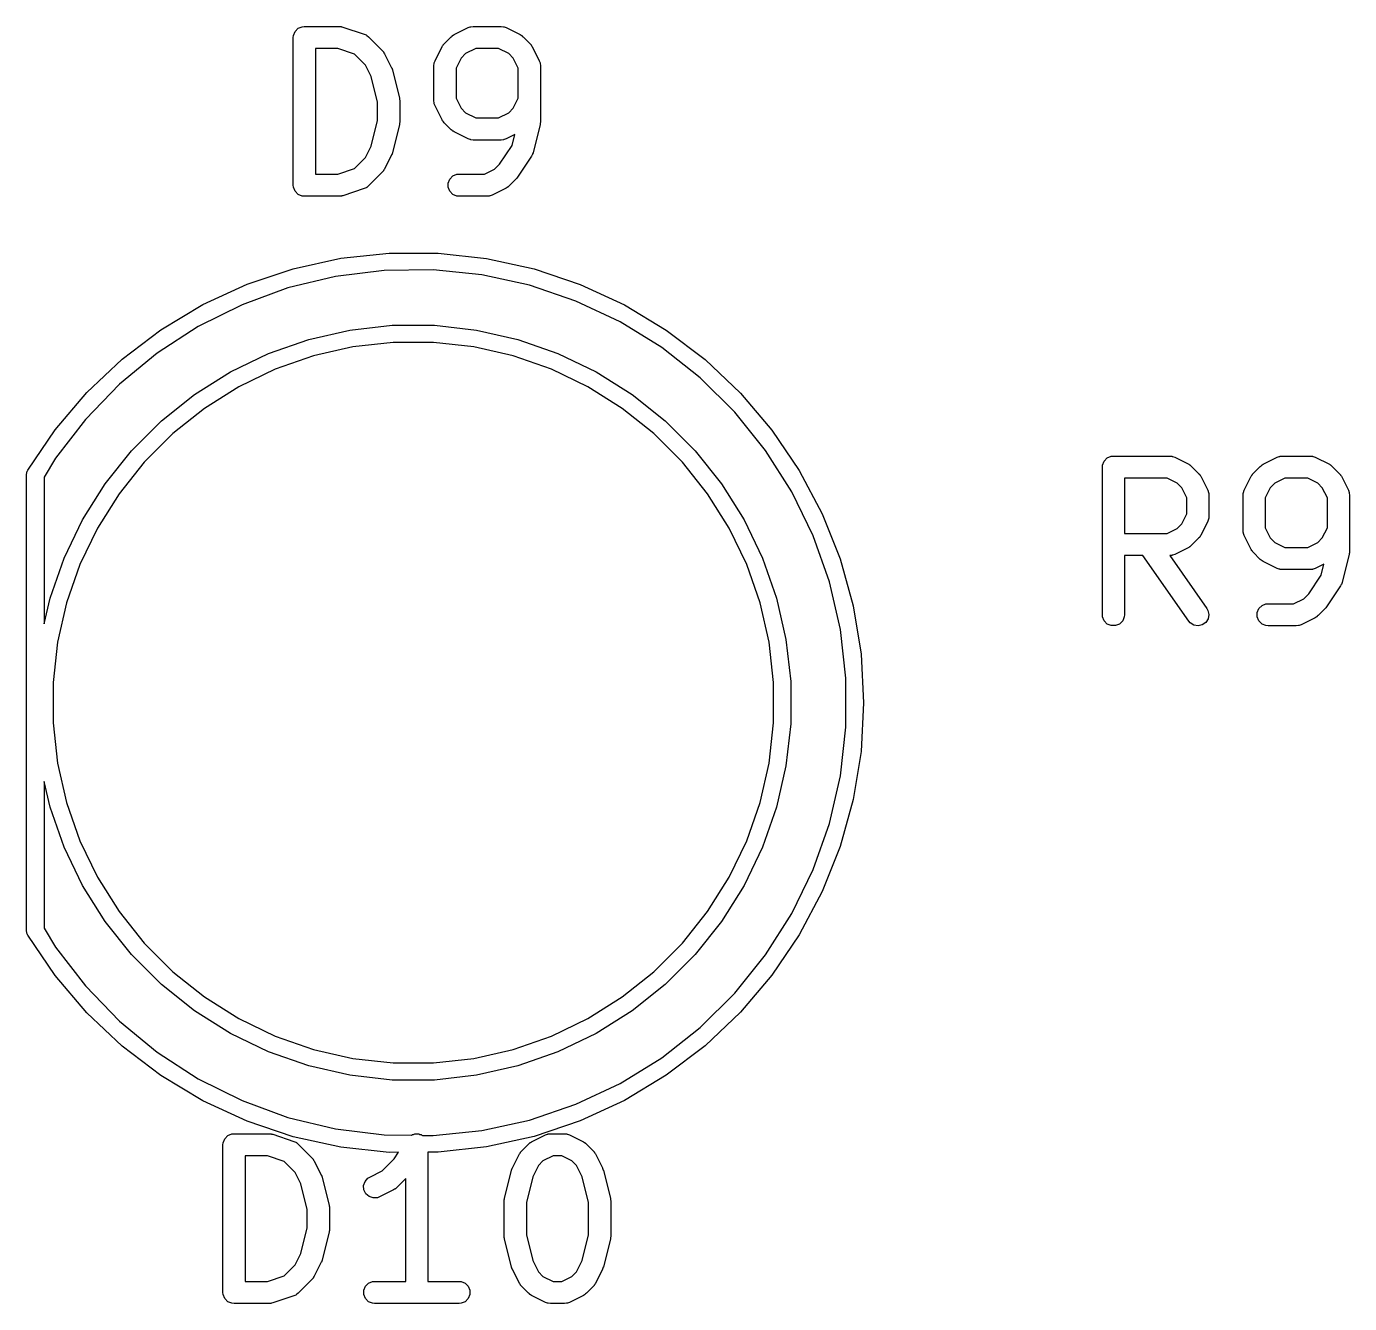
# Model space of a CAD drawing. Header units: millimetres. Extents: x 4 to 152, y 19 to 149.
# Drawn here: x 89.65 to 98.61, y 140.68 to 149.33 of the extents above; entities that cross this region are included whole.
import ezdxf

# ---------------------------------------------------------------- set-up
doc = ezdxf.new("R2010")
doc.units = ezdxf.units.MM
doc.layers.add('F.Silkscreen', color=41, linetype='CONTINUOUS', true_color=0xf2eda1)

msp = doc.modelspace()

# ---------------------------------------------------------------- linework, layer by layer
at = {"layer": 'F.Silkscreen', "linetype": 'CONTINUOUS'}
for p, q in [((91.458346, 149.269813), (91.469545, 149.296849)), ((91.469545, 149.296849), (91.490237, 149.317541)), ((91.490237, 149.317541), (91.517273, 149.32874)), ((91.517273, 149.32874), (91.531905, 149.330181)), ((91.531905, 149.330181), (91.77, 149.330181)), ((91.77, 149.330181), (91.777405, 149.329452)), ((91.777405, 149.329452), (91.77938, 149.329592)), ((91.77938, 149.329592), (91.781977, 149.329002)), ((91.781977, 149.329002), (91.784632, 149.32874)), ((91.784632, 149.32874), (91.786463, 149.327982)), ((91.786463, 149.327982), (91.793717, 149.326332)), ((91.793717, 149.326332), (91.936574, 149.278713)), ((92.545983, 149.274644), (92.641221, 149.322263)), ((92.641221, 149.322263), (92.654952, 149.327518)), ((92.654952, 149.327518), (92.657641, 149.32771)), ((92.657641, 149.32771), (92.66013, 149.32874)), ((92.66013, 149.32874), (92.674762, 149.330181)), ((92.674762, 149.330181), (92.865238, 149.330181)), ((92.865238, 149.330181), (92.87987, 149.32874)), ((92.87987, 149.32874), (92.882359, 149.327709)), ((92.882359, 149.327709), (92.885047, 149.327518)), ((92.885047, 149.327518), (92.898779, 149.322263)), ((92.898779, 149.322263), (92.994017, 149.274644)), ((91.456905, 149.255181), (91.458346, 149.269813)), ((91.456905, 148.255181), (91.456905, 149.255181)), ((91.936574, 149.278713), (91.949999, 149.272719)), ((91.949999, 149.272719), (91.952034, 149.270954)), ((91.952034, 149.270954), (91.954525, 149.269922)), ((91.954525, 149.269922), (91.96589, 149.260595)), ((91.96589, 149.260595), (92.061128, 149.165357)), ((92.464823, 149.193484), (92.468787, 149.199784)), ((92.468787, 149.199784), (92.469545, 149.201611)), ((92.469545, 149.201611), (92.471233, 149.203668)), ((92.471233, 149.203668), (92.472655, 149.205927)), ((92.472655, 149.205927), (92.474153, 149.207227)), ((92.474153, 149.207227), (92.478872, 149.212976)), ((92.478872, 149.212976), (92.526491, 149.260595)), ((92.526491, 149.260595), (92.53224, 149.265314)), ((92.53224, 149.265314), (92.53354, 149.266812)), ((92.53354, 149.266812), (92.535799, 149.268234)), ((92.535799, 149.268234), (92.537856, 149.269922)), ((92.537856, 149.269922), (92.539683, 149.27068)), ((92.539683, 149.27068), (92.545983, 149.274644)), ((92.994017, 149.274644), (93.000316, 149.27068)), ((93.000316, 149.27068), (93.002144, 149.269922)), ((93.002144, 149.269922), (93.0042, 149.268234)), ((93.0042, 149.268234), (93.00646, 149.266812)), ((93.00646, 149.266812), (93.007759, 149.265314)), ((93.007759, 149.265314), (93.013509, 149.260595)), ((93.013509, 149.260595), (93.061128, 149.212976)), ((93.061128, 149.212976), (93.065846, 149.207227)), ((93.065846, 149.207227), (93.067345, 149.205927)), ((93.067345, 149.205927), (93.068766, 149.203668)), ((93.068766, 149.203668), (93.070455, 149.201611)), ((93.070455, 149.201611), (93.071212, 149.199784)), ((93.071212, 149.199784), (93.075177, 149.193484)), ((91.75783, 149.180181), (91.606905, 149.180181)), ((91.606905, 149.180181), (91.606905, 148.330181)), ((91.872343, 149.14201), (91.75783, 149.180181)), ((91.946456, 149.067897), (91.872343, 149.14201)), ((92.061128, 149.165357), (92.065848, 149.159607)), ((92.065848, 149.159607), (92.067345, 149.158308)), ((92.067345, 149.158308), (92.068764, 149.156054)), ((92.068764, 149.156054), (92.070456, 149.153992)), ((92.070456, 149.153992), (92.071214, 149.15216)), ((92.071214, 149.15216), (92.075177, 149.145865)), ((92.075177, 149.145865), (92.122796, 149.050627)), ((92.417204, 149.098246), (92.464823, 149.193484)), ((92.593544, 149.115516), (92.559286, 149.047)), ((92.623951, 149.145923), (92.593544, 149.115516)), ((92.692467, 149.180181), (92.623951, 149.145923)), ((92.847533, 149.180181), (92.692467, 149.180181)), ((92.916049, 149.145923), (92.847533, 149.180181)), ((92.946456, 149.115516), (92.916049, 149.145923)), ((92.980714, 149.047), (92.946456, 149.115516)), ((93.075177, 149.193484), (93.122796, 149.098246)), ((91.984949, 148.99091), (91.946456, 149.067897)), ((92.122796, 149.050627), (92.123205, 149.049558)), ((92.123205, 149.049558), (92.123528, 149.049122)), ((92.123528, 149.049122), (92.12572, 149.042986)), ((92.12572, 149.042986), (92.128051, 149.036896)), ((92.128051, 149.036896), (92.128089, 149.036356)), ((92.128089, 149.036356), (92.128475, 149.035276)), ((92.128475, 149.035276), (92.176094, 148.8448)), ((92.409286, 149.064705), (92.410727, 149.079337)), ((92.409286, 148.82661), (92.409286, 149.064705)), ((92.410727, 149.079337), (92.411758, 149.081827)), ((92.411758, 149.081827), (92.411949, 149.084514)), ((92.411949, 149.084514), (92.417204, 149.098246)), ((92.559286, 149.047), (92.559286, 148.844315)), ((92.980714, 148.844315), (92.980714, 149.047)), ((93.122796, 149.098246), (93.128051, 149.084515)), ((93.128051, 149.084515), (93.128242, 149.081826)), ((93.128242, 149.081826), (93.129273, 149.079337)), ((93.129273, 149.079337), (93.130714, 149.064705)), ((93.130714, 149.064705), (93.130714, 148.683753)), ((92.028333, 148.817376), (91.984949, 148.99091)), ((92.176094, 148.8448), (92.176469, 148.842264)), ((92.176469, 148.842264), (92.176892, 148.841242)), ((92.176892, 148.841242), (92.177434, 148.83573)), ((92.559286, 148.844315), (92.593544, 148.775799)), ((92.946456, 148.775799), (92.980714, 148.844315)), ((92.028333, 148.692987), (92.028333, 148.817376)), ((92.177434, 148.83573), (92.178244, 148.830256)), ((92.178244, 148.830256), (92.178081, 148.829164)), ((92.178081, 148.829164), (92.178333, 148.82661)), ((92.178333, 148.82661), (92.178333, 148.683753)), ((92.410727, 148.811978), (92.409286, 148.82661)), ((92.411758, 148.809489), (92.410727, 148.811978)), ((92.411949, 148.806801), (92.411758, 148.809489)), ((92.417204, 148.793069), (92.411949, 148.806801)), ((92.464823, 148.697831), (92.417204, 148.793069)), ((92.593544, 148.775799), (92.623951, 148.745392)), ((92.916049, 148.745392), (92.946456, 148.775799)), ((91.984949, 148.519453), (92.028333, 148.692987)), ((92.176094, 148.665563), (92.128475, 148.475087)), ((92.176469, 148.6681), (92.176094, 148.665563)), ((92.176892, 148.669121), (92.176469, 148.6681)), ((92.177434, 148.674634), (92.176892, 148.669121)), ((92.178244, 148.680107), (92.177434, 148.674634)), ((92.178333, 148.683753), (92.178081, 148.6812)), ((92.178081, 148.6812), (92.178244, 148.680107)), ((92.468787, 148.691532), (92.464823, 148.697831)), ((92.469545, 148.689704), (92.468787, 148.691532)), ((92.471233, 148.687648), (92.469545, 148.689704)), ((92.472655, 148.685388), (92.471233, 148.687648)), ((92.474153, 148.684089), (92.472655, 148.685388)), ((92.478872, 148.678339), (92.474153, 148.684089)), ((92.526491, 148.63072), (92.478872, 148.678339)), ((92.623951, 148.745392), (92.692467, 148.711134)), ((92.692467, 148.711134), (92.847533, 148.711134)), ((92.847533, 148.711134), (92.916049, 148.745392)), ((93.128475, 148.665563), (93.080856, 148.475087)), ((93.12885, 148.6681), (93.128475, 148.665563)), ((93.129273, 148.669121), (93.12885, 148.6681)), ((93.129815, 148.674634), (93.129273, 148.669121)), ((93.130625, 148.680107), (93.129815, 148.674634)), ((93.130714, 148.683753), (93.130462, 148.6812)), ((93.130462, 148.6812), (93.130625, 148.680107)), ((92.53224, 148.626002), (92.526491, 148.63072)), ((92.53354, 148.624503), (92.53224, 148.626002)), ((92.535799, 148.623082), (92.53354, 148.624503)), ((92.537856, 148.621393), (92.535799, 148.623082)), ((92.539683, 148.620636), (92.537856, 148.621393)), ((92.545983, 148.616671), (92.539683, 148.620636)), ((92.641221, 148.569052), (92.545983, 148.616671)), ((92.654952, 148.563797), (92.641221, 148.569052)), ((92.898779, 148.569052), (92.885047, 148.563797)), ((92.957009, 148.598167), (92.898779, 148.569052)), ((92.938485, 148.524071), (92.957009, 148.598167)), ((91.946455, 148.442466), (91.984949, 148.519453)), ((92.657641, 148.563606), (92.654952, 148.563797)), ((92.66013, 148.562575), (92.657641, 148.563606)), ((92.674762, 148.561134), (92.66013, 148.562575)), ((92.865238, 148.561134), (92.674762, 148.561134)), ((92.85457, 148.3982), (92.938485, 148.524071)), ((92.87987, 148.562575), (92.865238, 148.561134)), ((92.882359, 148.563607), (92.87987, 148.562575)), ((92.885047, 148.563797), (92.882359, 148.563607)), ((91.872343, 148.368353), (91.946455, 148.442466)), ((92.122796, 148.459736), (92.075177, 148.364498)), ((92.123205, 148.460806), (92.122796, 148.459736)), ((92.123528, 148.461241), (92.123205, 148.460806)), ((92.12572, 148.467378), (92.123528, 148.461241)), ((92.128051, 148.473467), (92.12572, 148.467378)), ((92.128089, 148.474008), (92.128051, 148.473467)), ((92.128475, 148.475087), (92.128089, 148.474008)), ((92.82081, 148.364439), (92.85457, 148.3982)), ((93.070499, 148.451675), (92.975261, 148.308817)), ((93.074803, 148.45975), (93.070499, 148.451675)), ((93.075909, 148.461241), (93.074803, 148.45975)), ((93.076538, 148.463004), (93.075909, 148.461241)), ((93.077416, 148.464649), (93.076538, 148.463004)), ((93.077774, 148.466464), (93.077416, 148.464649)), ((93.080856, 148.475087), (93.077774, 148.466464)), ((91.606905, 148.330181), (91.75783, 148.330181)), ((91.75783, 148.330181), (91.872343, 148.368353)), ((92.061129, 148.345007), (91.96589, 148.249767)), ((92.065846, 148.350756), (92.061129, 148.345007)), ((92.067345, 148.352055), (92.065846, 148.350756)), ((92.068766, 148.354314), (92.067345, 148.352055)), ((92.070456, 148.356372), (92.068766, 148.354314)), ((92.071213, 148.358202), (92.070456, 148.356372)), ((92.075177, 148.364498), (92.071213, 148.358202)), ((92.517164, 148.296849), (92.537856, 148.317541)), ((92.537856, 148.317541), (92.564892, 148.32874)), ((92.564892, 148.32874), (92.579524, 148.330181)), ((92.579524, 148.330181), (92.752295, 148.330181)), ((92.752295, 148.330181), (92.82081, 148.364439)), ((92.970684, 148.303229), (92.965945, 148.297442)), ((92.975218, 148.308753), (92.970684, 148.303229)), ((92.975227, 148.308777), (92.975218, 148.308753)), ((92.975261, 148.308817), (92.975227, 148.308777)), ((91.458346, 148.240549), (91.456905, 148.255181)), ((91.469545, 148.213513), (91.458346, 148.240549)), ((91.490237, 148.192821), (91.469545, 148.213513)), ((91.936574, 148.231649), (91.793717, 148.18403)), ((91.949999, 148.237643), (91.936574, 148.231649)), ((91.952034, 148.239409), (91.949999, 148.237643)), ((91.954525, 148.24044), (91.952034, 148.239409)), ((91.96589, 148.249767), (91.954525, 148.24044)), ((92.505965, 148.269813), (92.517164, 148.296849)), ((92.505965, 148.240549), (92.505965, 148.269813)), ((92.517164, 148.213513), (92.505965, 148.240549)), ((92.537856, 148.192821), (92.517164, 148.213513)), ((92.898779, 148.235718), (92.803541, 148.188099)), ((92.905078, 148.239683), (92.898779, 148.235718)), ((92.906906, 148.24044), (92.905078, 148.239683)), ((92.908962, 148.242128), (92.906906, 148.24044)), ((92.911222, 148.24355), (92.908962, 148.242128)), ((92.912522, 148.24505), (92.911222, 148.24355)), ((92.918272, 148.249768), (92.912522, 148.24505)), ((92.96589, 148.297387), (92.918272, 148.249768)), ((92.965923, 148.297428), (92.96589, 148.297387)), ((92.965945, 148.297442), (92.965923, 148.297428)), ((91.517273, 148.181622), (91.490237, 148.192821)), ((91.531905, 148.180181), (91.517273, 148.181622)), ((91.77, 148.180181), (91.531905, 148.180181)), ((91.777405, 148.180911), (91.77, 148.180181)), ((91.77938, 148.18077), (91.777405, 148.180911)), ((91.781977, 148.181361), (91.77938, 148.18077)), ((91.784632, 148.181622), (91.781977, 148.181361)), ((91.786463, 148.182381), (91.784632, 148.181622)), ((91.793717, 148.18403), (91.786463, 148.182381)), ((92.564892, 148.181622), (92.537856, 148.192821)), ((92.579524, 148.180181), (92.564892, 148.181622)), ((92.77, 148.180181), (92.579524, 148.180181)), ((92.784632, 148.181622), (92.77, 148.180181)), ((92.787121, 148.182654), (92.784632, 148.181622)), ((92.789809, 148.182844), (92.787121, 148.182654)), ((92.803541, 148.188099), (92.789809, 148.182844)), ((91.779169, 147.760247), (92.107347, 147.79566)), ((92.107347, 147.79566), (92.43743, 147.795401)), ((92.43743, 147.795401), (92.765551, 147.759473)), ((91.143837, 147.584477), (91.456741, 147.689577)), ((91.456741, 147.689577), (91.779169, 147.760247)), ((92.07213, 147.677939), (91.743284, 147.636962)), ((92.4035, 147.681579), (92.07213, 147.677939)), ((92.733167, 147.647836), (92.4035, 147.681579)), ((92.765551, 147.759473), (93.087869, 147.688297)), ((93.087869, 147.688297), (93.400607, 147.582707)), ((90.844124, 147.446178), (91.143837, 147.584477)), ((91.743284, 147.636962), (91.421154, 147.55917)), ((93.056928, 147.57714), (92.733167, 147.647836)), ((91.421154, 147.55917), (91.109849, 147.445557)), ((93.370654, 147.470393), (93.056928, 147.57714)), ((93.400607, 147.582707), (93.700103, 147.443939)), ((90.561111, 147.276301), (90.844124, 147.446178)), ((91.109849, 147.445557), (90.813338, 147.29757)), ((93.670345, 147.328956), (93.370654, 147.470393)), ((93.700103, 147.443939), (93.982849, 147.273618)), ((93.952179, 147.154632), (93.670345, 147.328956)), ((90.298113, 147.076835), (90.561111, 147.276301)), ((90.813338, 147.29757), (90.535402, 147.117097)), ((91.561301, 147.209948), (91.841184, 147.27383)), ((91.841184, 147.27383), (92.12646, 147.305973)), ((92.12646, 147.305973), (92.41354, 147.305973)), ((92.41354, 147.305973), (92.698816, 147.27383)), ((92.698816, 147.27383), (92.978699, 147.209948)), ((93.982849, 147.273618), (94.245534, 147.07374)), ((91.29033, 147.115132), (91.561301, 147.209948)), ((91.860641, 147.159316), (91.593457, 147.098333)), ((92.132973, 147.19), (91.860641, 147.159316)), ((92.407027, 147.19), (92.132973, 147.19)), ((92.679359, 147.159316), (92.407027, 147.19)), ((92.946543, 147.098333), (92.679359, 147.159316)), ((92.978699, 147.209948), (93.24967, 147.115132)), ((94.212561, 146.949644), (93.952179, 147.154632)), ((90.058211, 146.850116), (90.298113, 147.076835)), ((90.535402, 147.117097), (90.279585, 146.906438)), ((91.03168, 146.990572), (91.29033, 147.115132)), ((91.593457, 147.098333), (91.334781, 147.007818)), ((93.205219, 147.007818), (92.946543, 147.098333)), ((93.24967, 147.115132), (93.50832, 146.990572)), ((94.245534, 147.07374), (94.48508, 146.846645)), ((90.788601, 146.837836), (91.03168, 146.990572)), ((91.334781, 147.007818), (91.087866, 146.88891)), ((93.452134, 146.88891), (93.205219, 147.007818)), ((93.50832, 146.990572), (93.751399, 146.837836)), ((90.279585, 146.906438), (90.04915, 146.668281)), ((91.087866, 146.88891), (90.855817, 146.743104)), ((93.684183, 146.743104), (93.452134, 146.88891)), ((94.448173, 146.716607), (94.212561, 146.949644)), ((89.844214, 146.5988), (90.058211, 146.850116)), ((90.564153, 146.658844), (90.788601, 146.837836)), ((93.751399, 146.837836), (93.975847, 146.658844)), ((94.48508, 146.846645), (94.698683, 146.594993)), ((90.855817, 146.743104), (90.641552, 146.572234)), ((93.898448, 146.572234), (93.684183, 146.743104)), ((94.656008, 146.458492), (94.448173, 146.716607)), ((89.658629, 146.32583), (89.844214, 146.5988)), ((90.04915, 146.668281), (89.847035, 146.405663)), ((90.361156, 146.455847), (90.564153, 146.658844)), ((93.975847, 146.658844), (94.178844, 146.455847)), ((90.641552, 146.572234), (90.447766, 146.378448)), ((94.092234, 146.378448), (93.898448, 146.572234)), ((94.698683, 146.594993), (94.88384, 146.321733)), ((90.182164, 146.231399), (90.361156, 146.455847)), ((94.178844, 146.455847), (94.357836, 146.231399)), ((94.833417, 146.17859), (94.656008, 146.458492)), ((96.970237, 146.407541), (96.997273, 146.41874)), ((96.997273, 146.41874), (97.011905, 146.420181)), ((97.011905, 146.420181), (97.392857, 146.420181)), ((97.392857, 146.420181), (97.407489, 146.41874)), ((97.407489, 146.41874), (97.409978, 146.417709)), ((98.137641, 146.41771), (98.14013, 146.41874)), ((98.14013, 146.41874), (98.154762, 146.420181)), ((98.154762, 146.420181), (98.345238, 146.420181)), ((98.345238, 146.420181), (98.35987, 146.41874)), ((98.35987, 146.41874), (98.362359, 146.417709)), ((89.847035, 146.405663), (89.77, 146.278117)), ((90.447766, 146.378448), (90.276896, 146.164183)), ((94.263104, 146.164183), (94.092234, 146.378448)), ((96.936905, 146.345181), (96.938346, 146.359813)), ((96.936905, 145.345181), (96.936905, 146.345181)), ((96.938346, 146.359813), (96.949545, 146.386849)), ((96.949545, 146.386849), (96.970237, 146.407541)), ((97.409978, 146.417709), (97.412666, 146.417518)), ((97.412666, 146.417518), (97.426398, 146.412263)), ((97.426398, 146.412263), (97.521636, 146.364644)), ((97.521636, 146.364644), (97.527935, 146.36068)), ((97.527935, 146.36068), (97.529763, 146.359922)), ((97.529763, 146.359922), (97.531819, 146.358234)), ((97.531819, 146.358234), (97.534079, 146.356812)), ((97.534079, 146.356812), (97.535378, 146.355314)), ((97.535378, 146.355314), (97.541128, 146.350595)), ((97.541128, 146.350595), (97.588747, 146.302976)), ((97.958872, 146.302976), (98.006491, 146.350595)), ((98.006491, 146.350595), (98.01224, 146.355314)), ((98.01224, 146.355314), (98.01354, 146.356812)), ((98.01354, 146.356812), (98.015799, 146.358234)), ((98.015799, 146.358234), (98.017856, 146.359922)), ((98.017856, 146.359922), (98.019683, 146.36068)), ((98.019683, 146.36068), (98.025983, 146.364644)), ((98.025983, 146.364644), (98.121221, 146.412263)), ((98.121221, 146.412263), (98.134952, 146.417518)), ((98.134952, 146.417518), (98.137641, 146.41771)), ((98.362359, 146.417709), (98.365047, 146.417518)), ((98.365047, 146.417518), (98.378779, 146.412263)), ((98.378779, 146.412263), (98.474017, 146.364644)), ((98.474017, 146.364644), (98.480316, 146.36068)), ((98.480316, 146.36068), (98.482144, 146.359922)), ((98.482144, 146.359922), (98.4842, 146.358234)), ((98.4842, 146.358234), (98.48646, 146.356812)), ((98.48646, 146.356812), (98.487759, 146.355314)), ((98.487759, 146.355314), (98.493509, 146.350595)), ((98.493509, 146.350595), (98.541128, 146.302976)), ((89.65, 146.295), (89.654567, 146.317961)), ((89.65, 143.205), (89.65, 146.295)), ((89.654567, 146.317961), (89.657473, 146.320868)), ((89.657473, 146.320868), (89.658629, 146.32583)), ((89.77, 146.278117), (89.77, 145.283222)), ((94.88384, 146.321733), (95.038382, 146.030063)), ((97.375152, 146.270181), (97.086905, 146.270181)), ((97.086905, 146.270181), (97.086905, 145.896372)), ((97.443668, 146.235923), (97.375152, 146.270181)), ((97.588747, 146.302976), (97.593465, 146.297227)), ((97.593465, 146.297227), (97.594964, 146.295927)), ((97.594964, 146.295927), (97.596385, 146.293668)), ((97.596385, 146.293668), (97.598074, 146.291611)), ((97.598074, 146.291611), (97.598831, 146.289784)), ((97.598831, 146.289784), (97.602796, 146.283484)), ((97.602796, 146.283484), (97.650415, 146.188246)), ((97.897204, 146.188246), (97.944823, 146.283484)), ((97.944823, 146.283484), (97.948787, 146.289784)), ((97.948787, 146.289784), (97.949545, 146.291611)), ((97.949545, 146.291611), (97.951233, 146.293668)), ((97.951233, 146.293668), (97.952655, 146.295927)), ((97.952655, 146.295927), (97.954153, 146.297227)), ((97.954153, 146.297227), (97.958872, 146.302976)), ((98.172467, 146.270181), (98.103951, 146.235923)), ((98.327533, 146.270181), (98.172467, 146.270181)), ((98.396049, 146.235923), (98.327533, 146.270181)), ((98.541128, 146.302976), (98.545846, 146.297227)), ((98.545846, 146.297227), (98.547345, 146.295927)), ((98.547345, 146.295927), (98.548766, 146.293668)), ((98.548766, 146.293668), (98.550455, 146.291611)), ((98.550455, 146.291611), (98.551212, 146.289784)), ((98.551212, 146.289784), (98.555177, 146.283484)), ((98.555177, 146.283484), (98.602796, 146.188246)), ((90.029428, 145.98832), (90.182164, 146.231399)), ((90.276896, 146.164183), (90.13109, 145.932134)), ((94.40891, 145.932134), (94.263104, 146.164183)), ((94.357836, 146.231399), (94.510572, 145.98832)), ((94.978138, 145.880471), (94.833417, 146.17859)), ((97.474075, 146.205516), (97.443668, 146.235923)), ((97.508333, 146.137), (97.474075, 146.205516)), ((97.650415, 146.188246), (97.65567, 146.174515)), ((97.65567, 146.174515), (97.655861, 146.171826)), ((97.655861, 146.171826), (97.656892, 146.169337)), ((97.656892, 146.169337), (97.658333, 146.154705)), ((97.658333, 146.154705), (97.658333, 146.011848)), ((97.889286, 146.154705), (97.890727, 146.169337)), ((97.889286, 145.91661), (97.889286, 146.154705)), ((97.890727, 146.169337), (97.891758, 146.171827)), ((97.891758, 146.171827), (97.891949, 146.174514)), ((97.891949, 146.174514), (97.897204, 146.188246)), ((98.073544, 146.205516), (98.039286, 146.137)), ((98.103951, 146.235923), (98.073544, 146.205516)), ((98.426456, 146.205516), (98.396049, 146.235923)), ((98.460714, 146.137), (98.426456, 146.205516)), ((98.602796, 146.188246), (98.608051, 146.174515)), ((98.608051, 146.174515), (98.608242, 146.171826)), ((98.608242, 146.171826), (98.609273, 146.169337)), ((98.609273, 146.169337), (98.610714, 146.154705)), ((98.610714, 146.154705), (98.610714, 145.773753)), ((97.508333, 146.029553), (97.508333, 146.137)), ((98.039286, 146.137), (98.039286, 145.934315)), ((98.460714, 145.934315), (98.460714, 146.137)), ((89.904868, 145.72967), (90.029428, 145.98832)), ((94.510572, 145.98832), (94.635132, 145.72967)), ((95.038382, 146.030063), (95.1605, 145.723401)), ((97.474075, 145.961037), (97.508333, 146.029553)), ((97.650415, 145.978307), (97.602796, 145.883069)), ((97.65567, 145.992038), (97.650415, 145.978307)), ((97.655861, 145.994728), (97.65567, 145.992038)), ((97.656892, 145.997216), (97.655861, 145.994728)), ((97.658333, 146.011848), (97.656892, 145.997216)), ((90.13109, 145.932134), (90.012182, 145.685219)), ((94.527818, 145.685219), (94.40891, 145.932134)), ((95.088325, 145.567936), (94.978138, 145.880471)), ((97.086905, 145.896372), (97.375152, 145.896372)), ((97.375152, 145.896372), (97.443668, 145.93063)), ((97.443668, 145.93063), (97.474075, 145.961037)), ((97.602796, 145.883069), (97.598831, 145.87677)), ((97.890727, 145.901978), (97.889286, 145.91661)), ((97.891758, 145.899489), (97.890727, 145.901978)), ((97.891949, 145.896801), (97.891758, 145.899489)), ((97.897204, 145.883069), (97.891949, 145.896801)), ((97.944823, 145.787831), (97.897204, 145.883069)), ((98.039286, 145.934315), (98.073544, 145.865799)), ((98.426456, 145.865799), (98.460714, 145.934315)), ((97.521636, 145.801909), (97.426398, 145.75429)), ((97.527935, 145.805874), (97.521636, 145.801909)), ((97.529763, 145.806631), (97.527935, 145.805874)), ((97.531819, 145.80832), (97.529763, 145.806631)), ((97.534079, 145.809741), (97.531819, 145.80832)), ((97.535378, 145.81124), (97.534079, 145.809741)), ((97.541128, 145.815958), (97.535378, 145.81124)), ((97.588747, 145.863577), (97.541128, 145.815958)), ((97.593465, 145.869327), (97.588747, 145.863577)), ((97.594964, 145.870626), (97.593465, 145.869327)), ((97.596385, 145.872886), (97.594964, 145.870626)), ((97.598074, 145.874942), (97.596385, 145.872886)), ((97.598831, 145.87677), (97.598074, 145.874942)), ((98.073544, 145.865799), (98.103951, 145.835392)), ((98.103951, 145.835392), (98.172467, 145.801134)), ((98.172467, 145.801134), (98.327533, 145.801134)), ((98.327533, 145.801134), (98.396049, 145.835392)), ((98.396049, 145.835392), (98.426456, 145.865799)), ((89.810052, 145.458699), (89.904868, 145.72967)), ((94.635132, 145.72967), (94.729948, 145.458699)), ((95.1605, 145.723401), (95.248764, 145.405338)), ((97.210951, 145.746372), (97.086905, 145.746372)), ((97.086905, 145.746372), (97.086905, 145.345181)), ((97.521891, 145.302171), (97.210951, 145.746372)), ((97.407489, 145.747813), (97.393972, 145.746482)), ((97.393972, 145.746482), (97.644776, 145.38819)), ((97.409978, 145.748845), (97.407489, 145.747813)), ((97.412666, 145.749035), (97.409978, 145.748845)), ((97.426398, 145.75429), (97.412666, 145.749035)), ((97.948787, 145.781532), (97.944823, 145.787831)), ((97.949545, 145.779704), (97.948787, 145.781532)), ((97.951233, 145.777648), (97.949545, 145.779704)), ((97.952655, 145.775388), (97.951233, 145.777648)), ((97.954153, 145.774089), (97.952655, 145.775388)), ((97.958872, 145.768339), (97.954153, 145.774089)), ((98.006491, 145.72072), (97.958872, 145.768339)), ((98.01224, 145.716002), (98.006491, 145.72072)), ((98.01354, 145.714503), (98.01224, 145.716002)), ((98.015799, 145.713082), (98.01354, 145.714503)), ((98.017856, 145.711393), (98.015799, 145.713082)), ((98.019683, 145.710636), (98.017856, 145.711393)), ((98.025983, 145.706671), (98.019683, 145.710636)), ((98.121221, 145.659052), (98.025983, 145.706671)), ((98.608475, 145.755563), (98.560856, 145.565087)), ((98.60885, 145.7581), (98.608475, 145.755563)), ((98.609273, 145.759121), (98.60885, 145.7581)), ((98.609815, 145.764634), (98.609273, 145.759121)), ((98.610625, 145.770107), (98.609815, 145.764634)), ((98.610714, 145.773753), (98.610462, 145.7712)), ((98.610462, 145.7712), (98.610625, 145.770107)), ((90.012182, 145.685219), (89.921667, 145.426543)), ((94.618333, 145.426543), (94.527818, 145.685219)), ((98.134952, 145.653797), (98.121221, 145.659052)), ((98.137641, 145.653606), (98.134952, 145.653797)), ((98.14013, 145.652575), (98.137641, 145.653606)), ((98.154762, 145.651134), (98.14013, 145.652575)), ((98.345238, 145.651134), (98.154762, 145.651134)), ((98.33457, 145.4882), (98.418485, 145.614071)), ((98.35987, 145.652575), (98.345238, 145.651134)), ((98.362359, 145.653607), (98.35987, 145.652575)), ((98.365047, 145.653797), (98.362359, 145.653607)), ((98.378779, 145.659052), (98.365047, 145.653797)), ((98.437009, 145.688167), (98.378779, 145.659052)), ((98.418485, 145.614071), (98.437009, 145.688167)), ((95.162573, 145.244971), (95.088325, 145.567936)), ((98.550499, 145.541675), (98.455261, 145.398817)), ((98.554803, 145.54975), (98.550499, 145.541675)), ((98.555909, 145.551241), (98.554803, 145.54975)), ((98.556538, 145.553004), (98.555909, 145.551241)), ((98.557416, 145.554649), (98.556538, 145.553004)), ((98.557774, 145.556464), (98.557416, 145.554649)), ((98.560856, 145.565087), (98.557774, 145.556464)), ((89.77, 145.283222), (89.810052, 145.458699)), ((94.729948, 145.458699), (94.79383, 145.178816)), ((98.232295, 145.420181), (98.30081, 145.454439)), ((98.30081, 145.454439), (98.33457, 145.4882)), ((89.921667, 145.426543), (89.860684, 145.159359)), ((94.679316, 145.159359), (94.618333, 145.426543)), ((95.248764, 145.405338), (95.302139, 145.079599)), ((96.938346, 145.330549), (96.936905, 145.345181)), ((97.086905, 145.345181), (97.085464, 145.330549)), ((97.644776, 145.38819), (97.651986, 145.375377)), ((97.651986, 145.375377), (97.658315, 145.346806)), ((97.658315, 145.346806), (97.65323, 145.317988)), ((97.985965, 145.359813), (97.997164, 145.386849)), ((97.985965, 145.330549), (97.985965, 145.359813)), ((97.997164, 145.386849), (98.017856, 145.407541)), ((98.017856, 145.407541), (98.044892, 145.41874)), ((98.044892, 145.41874), (98.059524, 145.420181)), ((98.059524, 145.420181), (98.232295, 145.420181)), ((98.44589, 145.387387), (98.398272, 145.339768)), ((98.445923, 145.387428), (98.44589, 145.387387)), ((98.445945, 145.387442), (98.445923, 145.387428)), ((98.450684, 145.393229), (98.445945, 145.387442)), ((98.455218, 145.398753), (98.450684, 145.393229)), ((98.455227, 145.398777), (98.455218, 145.398753)), ((98.455261, 145.398817), (98.455227, 145.398777)), ((96.949545, 145.303513), (96.938346, 145.330549)), ((96.970237, 145.282821), (96.949545, 145.303513)), ((96.997273, 145.271622), (96.970237, 145.282821)), ((97.026537, 145.271622), (96.997273, 145.271622)), ((97.053573, 145.282821), (97.026537, 145.271622)), ((97.074265, 145.303513), (97.053573, 145.282821)), ((97.085464, 145.330549), (97.074265, 145.303513)), ((97.531462, 145.291011), (97.521891, 145.302171)), ((97.556141, 145.275284), (97.531462, 145.291011)), ((97.584958, 145.270198), (97.556141, 145.275284)), ((97.613529, 145.276528), (97.584958, 145.270198)), ((97.637503, 145.29331), (97.613529, 145.276528)), ((97.65323, 145.317988), (97.637503, 145.29331)), ((97.997164, 145.303513), (97.985965, 145.330549)), ((98.017856, 145.282821), (97.997164, 145.303513)), ((98.044892, 145.271622), (98.017856, 145.282821)), ((98.059524, 145.270181), (98.044892, 145.271622)), ((98.25, 145.270181), (98.059524, 145.270181)), ((98.264632, 145.271622), (98.25, 145.270181)), ((98.267121, 145.272654), (98.264632, 145.271622)), ((98.269809, 145.272844), (98.267121, 145.272654)), ((98.283541, 145.278099), (98.269809, 145.272844)), ((98.378779, 145.325718), (98.283541, 145.278099)), ((98.385078, 145.329683), (98.378779, 145.325718)), ((98.386906, 145.33044), (98.385078, 145.329683)), ((98.388962, 145.332128), (98.386906, 145.33044)), ((98.391222, 145.33355), (98.388962, 145.332128)), ((98.392522, 145.33505), (98.391222, 145.33355)), ((98.398272, 145.339768), (98.392522, 145.33505)), ((94.79383, 145.178816), (94.825973, 144.89354)), ((95.199936, 144.915695), (95.162573, 145.244971)), ((89.860684, 145.159359), (89.83, 144.887027)), ((94.71, 144.887027), (94.679316, 145.159359)), ((95.302139, 145.079599), (95.32, 144.75)), ((95.2, 144.75), (95.199936, 144.915695)), ((89.83, 144.887027), (89.83, 144.612973)), ((94.71, 144.612973), (94.71, 144.887027)), ((94.825973, 144.89354), (94.825973, 144.60646)), ((95.199936, 144.584305), (95.2, 144.75)), ((95.32, 144.75), (95.302139, 144.420401)), ((89.83, 144.612973), (89.860684, 144.340641)), ((94.679316, 144.340641), (94.71, 144.612973)), ((94.825973, 144.60646), (94.79383, 144.321184)), ((95.162573, 144.255029), (95.199936, 144.584305)), ((95.302139, 144.420401), (95.248764, 144.094662)), ((89.860684, 144.340641), (89.921667, 144.073457)), ((94.618333, 144.073457), (94.679316, 144.340641)), ((94.79383, 144.321184), (94.729948, 144.041301)), ((89.810052, 144.041301), (89.77, 144.216779)), ((89.77, 144.216779), (89.77, 143.221884)), ((95.088325, 143.932064), (95.162573, 144.255029)), ((95.248764, 144.094662), (95.1605, 143.776599)), ((89.904868, 143.77033), (89.810052, 144.041301)), ((89.921667, 144.073457), (90.012182, 143.814781)), ((94.527818, 143.814781), (94.618333, 144.073457)), ((94.729948, 144.041301), (94.635132, 143.77033)), ((94.978138, 143.619529), (95.088325, 143.932064)), ((90.029428, 143.51168), (89.904868, 143.77033)), ((90.012182, 143.814781), (90.13109, 143.567866)), ((94.40891, 143.567866), (94.527818, 143.814781)), ((94.635132, 143.77033), (94.510572, 143.51168)), ((95.1605, 143.776599), (95.038382, 143.469937)), ((90.13109, 143.567866), (90.276896, 143.335817)), ((94.263104, 143.335817), (94.40891, 143.567866)), ((94.833417, 143.32141), (94.978138, 143.619529)), ((90.182164, 143.268601), (90.029428, 143.51168)), ((94.510572, 143.51168), (94.357836, 143.268601)), ((95.038382, 143.469937), (94.88384, 143.178267)), ((90.276896, 143.335817), (90.447766, 143.121552)), ((94.092234, 143.121552), (94.263104, 143.335817)), ((94.656008, 143.041508), (94.833417, 143.32141)), ((89.654567, 143.182039), (89.65, 143.205)), ((89.77, 143.221884), (89.847035, 143.094337)), ((90.361156, 143.044153), (90.182164, 143.268601)), ((94.357836, 143.268601), (94.178844, 143.044153)), ((89.657473, 143.179133), (89.654567, 143.182039)), ((89.658629, 143.17417), (89.657473, 143.179133)), ((89.844214, 142.9012), (89.658629, 143.17417)), ((90.447766, 143.121552), (90.641552, 142.927766)), ((93.898448, 142.927766), (94.092234, 143.121552)), ((94.88384, 143.178267), (94.698683, 142.905007)), ((89.847035, 143.094337), (90.04915, 142.831719)), ((90.564153, 142.841156), (90.361156, 143.044153)), ((94.178844, 143.044153), (93.975847, 142.841156)), ((94.448173, 142.783393), (94.656008, 143.041508)), ((90.641552, 142.927766), (90.855817, 142.756896)), ((93.684183, 142.756896), (93.898448, 142.927766)), ((90.058211, 142.649884), (89.844214, 142.9012)), ((90.788601, 142.662164), (90.564153, 142.841156)), ((93.975847, 142.841156), (93.751399, 142.662164)), ((94.698683, 142.905007), (94.48508, 142.653355)), ((90.04915, 142.831719), (90.279585, 142.593562)), ((90.855817, 142.756896), (91.087866, 142.61109)), ((93.452134, 142.61109), (93.684183, 142.756896)), ((94.212561, 142.550356), (94.448173, 142.783393)), ((91.03168, 142.509428), (90.788601, 142.662164)), ((93.751399, 142.662164), (93.50832, 142.509428)), ((90.298113, 142.423165), (90.058211, 142.649884)), ((90.279585, 142.593562), (90.535402, 142.382903)), ((91.087866, 142.61109), (91.334781, 142.492182)), ((93.205219, 142.492182), (93.452134, 142.61109)), ((94.48508, 142.653355), (94.245534, 142.42626)), ((91.29033, 142.384868), (91.03168, 142.509428)), ((91.334781, 142.492182), (91.593457, 142.401667)), ((92.946543, 142.401667), (93.205219, 142.492182)), ((93.50832, 142.509428), (93.24967, 142.384868)), ((93.952179, 142.345368), (94.212561, 142.550356)), ((90.561111, 142.223699), (90.298113, 142.423165)), ((91.593457, 142.401667), (91.860641, 142.340684)), ((92.679359, 142.340684), (92.946543, 142.401667)), ((94.245534, 142.42626), (93.982849, 142.226382)), ((90.535402, 142.382903), (90.813338, 142.20243)), ((91.561301, 142.290052), (91.29033, 142.384868)), ((91.860641, 142.340684), (92.132973, 142.31)), ((92.132973, 142.31), (92.407027, 142.31)), ((92.407027, 142.31), (92.679359, 142.340684)), ((93.24967, 142.384868), (92.978699, 142.290052)), ((93.670345, 142.171044), (93.952179, 142.345368)), ((90.844124, 142.053822), (90.561111, 142.223699)), ((91.841184, 142.22617), (91.561301, 142.290052)), ((92.12646, 142.194027), (91.841184, 142.22617)), ((92.698816, 142.22617), (92.41354, 142.194027)), ((92.978699, 142.290052), (92.698816, 142.22617)), ((93.982849, 142.226382), (93.700103, 142.056061)), ((90.813338, 142.20243), (91.109849, 142.054443)), ((92.41354, 142.194027), (92.12646, 142.194027)), ((93.370654, 142.029607), (93.670345, 142.171044)), ((91.143837, 141.915523), (90.844124, 142.053822)), ((91.109849, 142.054443), (91.421154, 141.94083)), ((93.056928, 141.92286), (93.370654, 142.029607)), ((93.700103, 142.056061), (93.400607, 141.917293)), ((91.421154, 141.94083), (91.743284, 141.863038)), ((91.456741, 141.810423), (91.143837, 141.915523)), ((91.743284, 141.863038), (92.07213, 141.822061)), ((92.4035, 141.818421), (92.733167, 141.852164)), ((92.733167, 141.852164), (93.056928, 141.92286)), ((93.400607, 141.917293), (93.087869, 141.811703)), ((90.980714, 141.755181), (90.982155, 141.769813)), ((90.982155, 141.769813), (90.993354, 141.796849)), ((90.993354, 141.796849), (91.014046, 141.817541)), ((91.014046, 141.817541), (91.041082, 141.82874)), ((91.041082, 141.82874), (91.055714, 141.830181)), ((91.055714, 141.830181), (91.293809, 141.830181)), ((91.293809, 141.830181), (91.301214, 141.829452)), ((91.301214, 141.829452), (91.303189, 141.829592)), ((91.303189, 141.829592), (91.305786, 141.829002)), ((91.305786, 141.829002), (91.308441, 141.82874)), ((91.308441, 141.82874), (91.310272, 141.827982)), ((91.310272, 141.827982), (91.317526, 141.826332)), ((91.317526, 141.826332), (91.460383, 141.778713)), ((91.779169, 141.739753), (91.456741, 141.810423)), ((91.460383, 141.778713), (91.473808, 141.772719)), ((91.473808, 141.772719), (91.475843, 141.770954)), ((91.475843, 141.770954), (91.478334, 141.769922)), ((91.478334, 141.769922), (91.489699, 141.760595)), ((91.489699, 141.760595), (91.584937, 141.665357)), ((92.07213, 141.822061), (92.258119, 141.820018)), ((92.258119, 141.820018), (92.25893, 141.820354)), ((92.25893, 141.820354), (92.265036, 141.824442)), ((92.265036, 141.824442), (92.272316, 141.825899)), ((92.272316, 141.825899), (92.279177, 141.82874)), ((92.279177, 141.82874), (92.286525, 141.82874)), ((92.286525, 141.82874), (92.29373, 141.830181)), ((92.29373, 141.830181), (92.301014, 141.82874)), ((92.301014, 141.82874), (92.308441, 141.82874)), ((92.308441, 141.82874), (92.315229, 141.825928)), ((92.315229, 141.825928), (92.322438, 141.824502)), ((92.322438, 141.824502), (92.328617, 141.820383)), ((92.328617, 141.820383), (92.331442, 141.819213)), ((92.331442, 141.819213), (92.4035, 141.818421)), ((93.087869, 141.811703), (92.765551, 141.740527)), ((93.002681, 141.712976), (93.0503, 141.760595)), ((93.0503, 141.760595), (93.056049, 141.765314)), ((93.056049, 141.765314), (93.057349, 141.766812)), ((93.057349, 141.766812), (93.059608, 141.768234)), ((93.059608, 141.768234), (93.061665, 141.769922)), ((93.061665, 141.769922), (93.063492, 141.77068)), ((93.063492, 141.77068), (93.069792, 141.774644)), ((93.069792, 141.774644), (93.16503, 141.822263)), ((93.16503, 141.822263), (93.178761, 141.827518)), ((93.178761, 141.827518), (93.18145, 141.82771)), ((93.18145, 141.82771), (93.183939, 141.82874)), ((93.183939, 141.82874), (93.198571, 141.830181)), ((93.198571, 141.830181), (93.293809, 141.830181)), ((93.293809, 141.830181), (93.308441, 141.82874)), ((93.308441, 141.82874), (93.31093, 141.827709)), ((93.31093, 141.827709), (93.313618, 141.827518)), ((93.313618, 141.827518), (93.32735, 141.822263)), ((93.32735, 141.822263), (93.422588, 141.774644)), ((93.422588, 141.774644), (93.428887, 141.77068)), ((93.428887, 141.77068), (93.430715, 141.769922)), ((93.430715, 141.769922), (93.432771, 141.768234)), ((93.432771, 141.768234), (93.435031, 141.766812)), ((93.435031, 141.766812), (93.43633, 141.765314)), ((93.43633, 141.765314), (93.44208, 141.760595)), ((93.44208, 141.760595), (93.489699, 141.712976)), ((90.980714, 140.755181), (90.980714, 141.755181)), ((91.281639, 141.680181), (91.130714, 141.680181)), ((91.130714, 141.680181), (91.130714, 140.830181)), ((91.396152, 141.64201), (91.281639, 141.680181)), ((92.107347, 141.70434), (91.779169, 141.739753)), ((92.169808, 141.70439), (92.107347, 141.70434)), ((92.140285, 141.660104), (92.169808, 141.70439)), ((92.43743, 141.704599), (92.368809, 141.704546)), ((92.368809, 141.704546), (92.368809, 140.830181)), ((92.765551, 141.740527), (92.43743, 141.704599)), ((92.941013, 141.598246), (92.988632, 141.693484)), ((92.988632, 141.693484), (92.992596, 141.699784)), ((92.992596, 141.699784), (92.993354, 141.701611)), ((92.993354, 141.701611), (92.995042, 141.703668)), ((92.995042, 141.703668), (92.996464, 141.705927)), ((92.996464, 141.705927), (92.997962, 141.707227)), ((92.997962, 141.707227), (93.002681, 141.712976)), ((93.216276, 141.680181), (93.14776, 141.645923)), ((93.276104, 141.680181), (93.216276, 141.680181)), ((93.34462, 141.645923), (93.276104, 141.680181)), ((93.489699, 141.712976), (93.494417, 141.707227)), ((93.494417, 141.707227), (93.495916, 141.705927)), ((93.495916, 141.705927), (93.497337, 141.703668)), ((93.497337, 141.703668), (93.499026, 141.701611)), ((93.499026, 141.701611), (93.499783, 141.699784)), ((93.499783, 141.699784), (93.503748, 141.693484)), ((93.503748, 141.693484), (93.551367, 141.598246)), ((91.470265, 141.567897), (91.396152, 141.64201)), ((91.584937, 141.665357), (91.589657, 141.659607)), ((91.589657, 141.659607), (91.591154, 141.658308)), ((91.591154, 141.658308), (91.592573, 141.656054)), ((91.592573, 141.656054), (91.594265, 141.653992)), ((91.594265, 141.653992), (91.595023, 141.65216)), ((91.595023, 141.65216), (91.598986, 141.645865)), ((91.598986, 141.645865), (91.646605, 141.550627)), ((92.058906, 141.578725), (92.140285, 141.660104)), ((92.887715, 141.392419), (92.935334, 141.582895)), ((92.935334, 141.582895), (92.935719, 141.583975)), ((92.935719, 141.583975), (92.935758, 141.584514)), ((92.935758, 141.584514), (92.938085, 141.590596)), ((92.938085, 141.590596), (92.940281, 141.596741)), ((92.940281, 141.596741), (92.940603, 141.597177)), ((92.940603, 141.597177), (92.941013, 141.598246)), ((93.117353, 141.615516), (93.078859, 141.538529)), ((93.14776, 141.645923), (93.117353, 141.615516)), ((93.375027, 141.615516), (93.34462, 141.645923)), ((93.41352, 141.538529), (93.375027, 141.615516)), ((93.551367, 141.598246), (93.551776, 141.597177)), ((93.551776, 141.597177), (93.552099, 141.596741)), ((93.552099, 141.596741), (93.554291, 141.590605)), ((93.554291, 141.590605), (93.556622, 141.584515)), ((93.556622, 141.584515), (93.55666, 141.583975)), ((93.55666, 141.583975), (93.557046, 141.582895)), ((93.557046, 141.582895), (93.604665, 141.392419)), ((91.508758, 141.49091), (91.470265, 141.567897)), ((91.552142, 141.317376), (91.508758, 141.49091)), ((91.646605, 141.550627), (91.647014, 141.549558)), ((91.647014, 141.549558), (91.647337, 141.549122)), ((91.647337, 141.549122), (91.649523, 141.543003)), ((91.649523, 141.543003), (91.65186, 141.536896)), ((91.65186, 141.536896), (91.651898, 141.536356)), ((91.651898, 141.536356), (91.652284, 141.535276)), ((91.652284, 141.535276), (91.699903, 141.3448)), ((91.933684, 141.478848), (91.942938, 141.506609)), ((91.942938, 141.506609), (91.962111, 141.528717)), ((91.962111, 141.528717), (91.974554, 141.536549)), ((91.974554, 141.536549), (92.058906, 141.578725)), ((92.218809, 141.526496), (92.156366, 141.464053)), ((92.218809, 140.830181), (92.218809, 141.526496)), ((93.078859, 141.538529), (93.035476, 141.364995)), ((93.456904, 141.364995), (93.41352, 141.538529)), ((91.935758, 141.449658), (91.933684, 141.478848)), ((91.948845, 141.423483), (91.935758, 141.449658)), ((91.970953, 141.40431), (91.948845, 141.423483)), ((91.998714, 141.395056), (91.970953, 141.40431)), ((92.041636, 141.402385), (92.027904, 141.39713)), ((92.136874, 141.450004), (92.041636, 141.402385)), ((92.143173, 141.453969), (92.136874, 141.450004)), ((92.145001, 141.454726), (92.143173, 141.453969)), ((92.147057, 141.456415), (92.145001, 141.454726)), ((92.149317, 141.457836), (92.147057, 141.456415)), ((92.150616, 141.459335), (92.149317, 141.457836)), ((92.156366, 141.464053), (92.150616, 141.459335)), ((91.552142, 141.192987), (91.552142, 141.317376)), ((91.699903, 141.3448), (91.700278, 141.342264)), ((91.700278, 141.342264), (91.700701, 141.341242)), ((91.700701, 141.341242), (91.701243, 141.33573)), ((91.701243, 141.33573), (91.702053, 141.330256)), ((91.702053, 141.330256), (91.70189, 141.329164)), ((91.70189, 141.329164), (91.702142, 141.32661)), ((91.702142, 141.32661), (91.702142, 141.183753)), ((92.027904, 141.39713), (91.998714, 141.395056)), ((92.885476, 141.374229), (92.885727, 141.376783)), ((92.885476, 141.136134), (92.885476, 141.374229)), ((92.885565, 141.377875), (92.886374, 141.383349)), ((92.885727, 141.376783), (92.885565, 141.377875)), ((92.886374, 141.383349), (92.886917, 141.388861)), ((92.886917, 141.388861), (92.887339, 141.389883)), ((92.887339, 141.389883), (92.887715, 141.392419)), ((93.035476, 141.364995), (93.035476, 141.145368)), ((93.456904, 141.145368), (93.456904, 141.364995)), ((93.604665, 141.392419), (93.60504, 141.389883)), ((93.60504, 141.389883), (93.605463, 141.388861)), ((93.605463, 141.388861), (93.606005, 141.383349)), ((93.606005, 141.383349), (93.606815, 141.377875)), ((93.606815, 141.377875), (93.606652, 141.376783)), ((93.606652, 141.376783), (93.606904, 141.374229)), ((93.606904, 141.374229), (93.606904, 141.136134)), ((91.508758, 141.019453), (91.552142, 141.192987)), ((91.699903, 141.165563), (91.652284, 140.975087)), ((91.700278, 141.1681), (91.699903, 141.165563)), ((91.700701, 141.169121), (91.700278, 141.1681)), ((91.701243, 141.174634), (91.700701, 141.169121)), ((91.702053, 141.180107), (91.701243, 141.174634)), ((91.702142, 141.183753), (91.70189, 141.1812)), ((91.70189, 141.1812), (91.702053, 141.180107)), ((92.885727, 141.133581), (92.885476, 141.136134)), ((92.885565, 141.132488), (92.885727, 141.133581)), ((92.886374, 141.127015), (92.885565, 141.132488)), ((93.035476, 141.145368), (93.078859, 140.971834)), ((93.41352, 140.971834), (93.456904, 141.145368)), ((93.606815, 141.132488), (93.606005, 141.127015)), ((93.606904, 141.136134), (93.606652, 141.133581)), ((93.606652, 141.133581), (93.606815, 141.132488)), ((92.886917, 141.121502), (92.886374, 141.127015)), ((92.887339, 141.120481), (92.886917, 141.121502)), ((92.887715, 141.117944), (92.887339, 141.120481)), ((92.935334, 140.927468), (92.887715, 141.117944)), ((93.604665, 141.117944), (93.557046, 140.927468)), ((93.60504, 141.120481), (93.604665, 141.117944)), ((93.605463, 141.121502), (93.60504, 141.120481)), ((93.606005, 141.127015), (93.605463, 141.121502)), ((91.470264, 140.942466), (91.508758, 141.019453)), ((91.646605, 140.959736), (91.598986, 140.864498)), ((91.647014, 140.960806), (91.646605, 140.959736)), ((91.647337, 140.961241), (91.647014, 140.960806)), ((91.649529, 140.967378), (91.647337, 140.961241)), ((91.65186, 140.973467), (91.649529, 140.967378)), ((91.651898, 140.974008), (91.65186, 140.973467)), ((91.652284, 140.975087), (91.651898, 140.974008)), ((93.078859, 140.971834), (93.117353, 140.894847)), ((93.375026, 140.894847), (93.41352, 140.971834)), ((91.281639, 140.830181), (91.396152, 140.868353)), ((91.396152, 140.868353), (91.470264, 140.942466)), ((91.598986, 140.864498), (91.595022, 140.858202)), ((92.935719, 140.926389), (92.935334, 140.927468)), ((92.935758, 140.925849), (92.935719, 140.926389)), ((92.938085, 140.919768), (92.935758, 140.925849)), ((92.940281, 140.913622), (92.938085, 140.919768)), ((92.940603, 140.913187), (92.940281, 140.913622)), ((92.941013, 140.912117), (92.940603, 140.913187)), ((92.988632, 140.816879), (92.941013, 140.912117)), ((93.117353, 140.894847), (93.14776, 140.864439)), ((93.14776, 140.864439), (93.216276, 140.830181)), ((93.276104, 140.830181), (93.344619, 140.864439)), ((93.344619, 140.864439), (93.375026, 140.894847)), ((93.551367, 140.912117), (93.503748, 140.816879)), ((93.551776, 140.913187), (93.551367, 140.912117)), ((93.552099, 140.913622), (93.551776, 140.913187)), ((93.554291, 140.919759), (93.552099, 140.913622)), ((93.556622, 140.925848), (93.554291, 140.919759)), ((93.55666, 140.926389), (93.556622, 140.925848)), ((93.557046, 140.927468), (93.55666, 140.926389)), ((91.130714, 140.830181), (91.281639, 140.830181)), ((91.584938, 140.845007), (91.489699, 140.749767)), ((91.589655, 140.850756), (91.584938, 140.845007)), ((91.591154, 140.852055), (91.589655, 140.850756)), ((91.592575, 140.854314), (91.591154, 140.852055)), ((91.594265, 140.856372), (91.592575, 140.854314)), ((91.595022, 140.858202), (91.594265, 140.856372)), ((91.934536, 140.769813), (91.945735, 140.796849)), ((91.945735, 140.796849), (91.966427, 140.817541)), ((91.966427, 140.817541), (91.993463, 140.82874)), ((91.993463, 140.82874), (92.008095, 140.830181)), ((92.008095, 140.830181), (92.218809, 140.830181)), ((92.368809, 140.830181), (92.579523, 140.830181)), ((92.579523, 140.830181), (92.594155, 140.82874)), ((92.594155, 140.82874), (92.621191, 140.817541)), ((92.621191, 140.817541), (92.641883, 140.796849)), ((92.641883, 140.796849), (92.653082, 140.769813)), ((92.992595, 140.810583), (92.988632, 140.816879)), ((92.993353, 140.808753), (92.992595, 140.810583)), ((92.995042, 140.806695), (92.993353, 140.808753)), ((92.996464, 140.804436), (92.995042, 140.806695)), ((92.997962, 140.803137), (92.996464, 140.804436)), ((93.00268, 140.797388), (92.997962, 140.803137)), ((93.050299, 140.749768), (93.00268, 140.797388)), ((93.216276, 140.830181), (93.276104, 140.830181)), ((93.489699, 140.797387), (93.442081, 140.749768)), ((93.494417, 140.803137), (93.489699, 140.797387)), ((93.495916, 140.804436), (93.494417, 140.803137)), ((93.497337, 140.806695), (93.495916, 140.804436)), ((93.499027, 140.808753), (93.497337, 140.806695)), ((93.499784, 140.810583), (93.499027, 140.808753)), ((93.503748, 140.816879), (93.499784, 140.810583)), ((90.982155, 140.740549), (90.980714, 140.755181)), ((90.993354, 140.713513), (90.982155, 140.740549)), ((91.014046, 140.692821), (90.993354, 140.713513)), ((91.041082, 140.681622), (91.014046, 140.692821)), ((91.317526, 140.68403), (91.310272, 140.682381)), ((91.460383, 140.731649), (91.317526, 140.68403)), ((91.473808, 140.737643), (91.460383, 140.731649)), ((91.475843, 140.739409), (91.473808, 140.737643)), ((91.478334, 140.74044), (91.475843, 140.739409)), ((91.489699, 140.749767), (91.478334, 140.74044)), ((91.934536, 140.740549), (91.934536, 140.769813)), ((91.945735, 140.713513), (91.934536, 140.740549)), ((91.966427, 140.692821), (91.945735, 140.713513)), ((91.993463, 140.681622), (91.966427, 140.692821)), ((92.621191, 140.692821), (92.594155, 140.681622)), ((92.641883, 140.713513), (92.621191, 140.692821)), ((92.653082, 140.740549), (92.641883, 140.713513)), ((92.653082, 140.769813), (92.653082, 140.740549)), ((93.056048, 140.74505), (93.050299, 140.749768)), ((93.057349, 140.74355), (93.056048, 140.74505)), ((93.059608, 140.742128), (93.057349, 140.74355)), ((93.061665, 140.74044), (93.059608, 140.742128)), ((93.063492, 140.739683), (93.061665, 140.74044)), ((93.069792, 140.735718), (93.063492, 140.739683)), ((93.16503, 140.688099), (93.069792, 140.735718)), ((93.178761, 140.682844), (93.16503, 140.688099)), ((93.32735, 140.688099), (93.313618, 140.682844)), ((93.422588, 140.735718), (93.32735, 140.688099)), ((93.428887, 140.739683), (93.422588, 140.735718)), ((93.430715, 140.74044), (93.428887, 140.739683)), ((93.432771, 140.742128), (93.430715, 140.74044)), ((93.435031, 140.74355), (93.432771, 140.742128)), ((93.436331, 140.74505), (93.435031, 140.74355)), ((93.442081, 140.749768), (93.436331, 140.74505)), ((91.055714, 140.680181), (91.041082, 140.681622)), ((91.293809, 140.680181), (91.055714, 140.680181)), ((91.301214, 140.680911), (91.293809, 140.680181)), ((91.303189, 140.68077), (91.301214, 140.680911)), ((91.305786, 140.681361), (91.303189, 140.68077)), ((91.308441, 140.681622), (91.305786, 140.681361)), ((91.310272, 140.682381), (91.308441, 140.681622)), ((92.008095, 140.680181), (91.993463, 140.681622)), ((92.579523, 140.680181), (92.008095, 140.680181)), ((92.594155, 140.681622), (92.579523, 140.680181)), ((93.18145, 140.682653), (93.178761, 140.682844)), ((93.183939, 140.681622), (93.18145, 140.682653)), ((93.198571, 140.680181), (93.183939, 140.681622)), ((93.293809, 140.680181), (93.198571, 140.680181)), ((93.308441, 140.681622), (93.293809, 140.680181)), ((93.31093, 140.682654), (93.308441, 140.681622)), ((93.313618, 140.682844), (93.31093, 140.682654))]:
    msp.add_line(p, q, dxfattribs=at)

doc.saveas('drawing.dxf')
